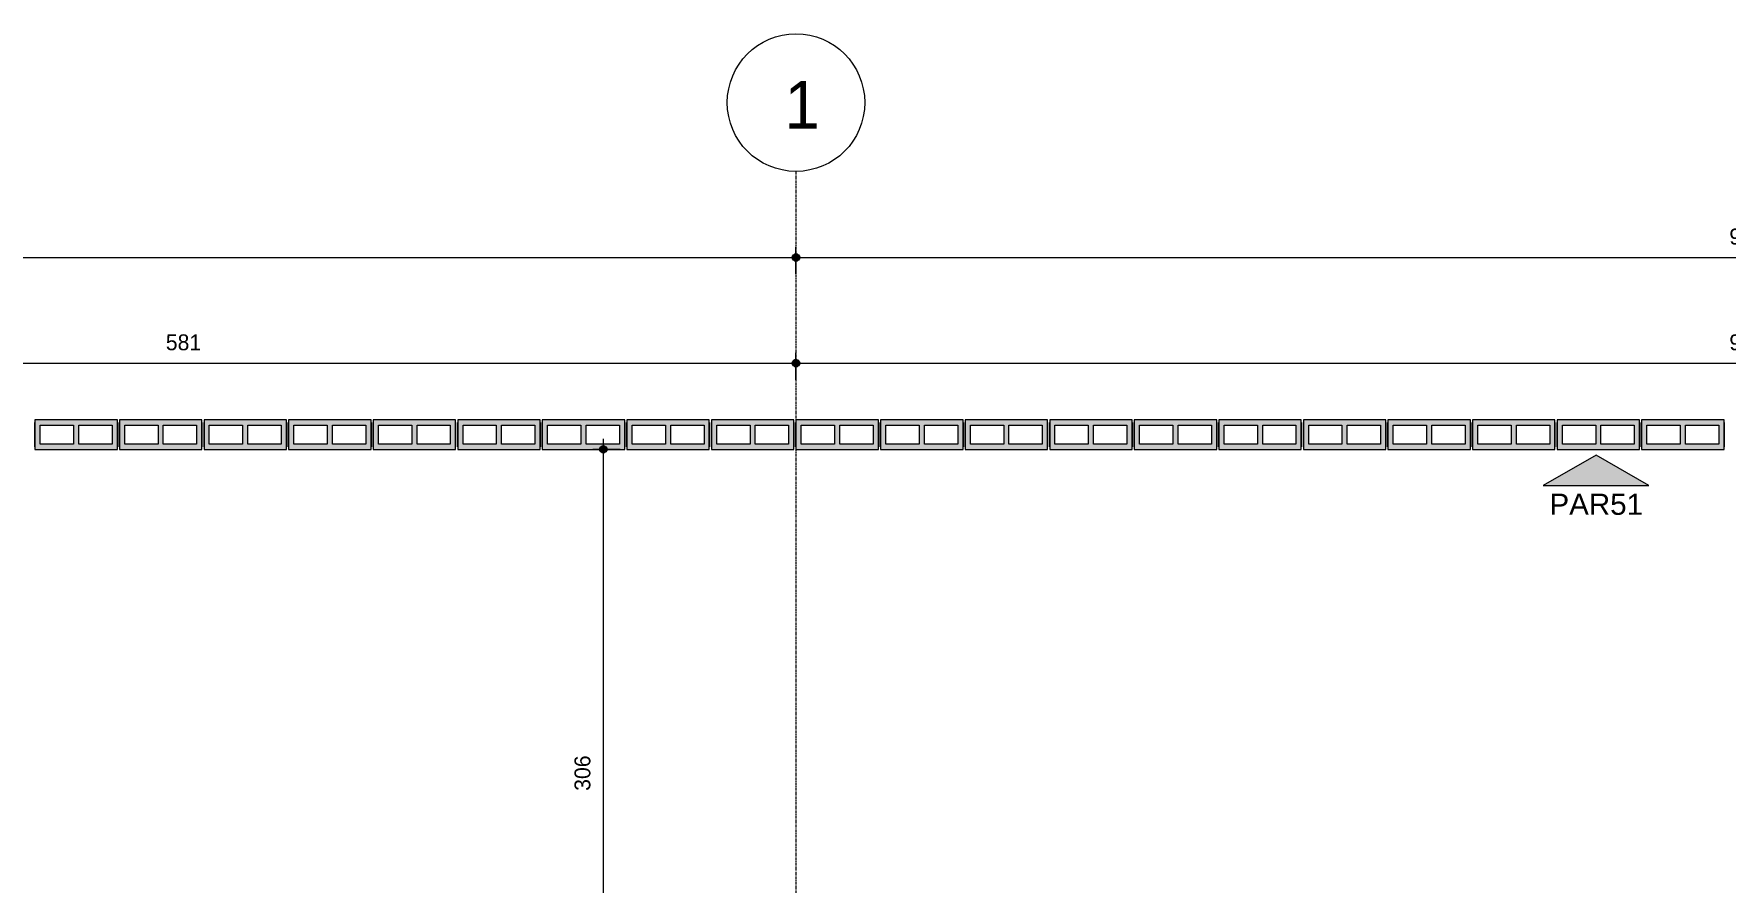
# Model space of a CAD drawing. Header units: centimetres. Extents: x 170 to 14001, y -2277 to 8860.
# Drawn here: x 11630 to 12430, y 586 to 987 of the extents above; entities that cross this region are included whole.
import ezdxf

# ---------------------------------------------------------------- set-up
doc = ezdxf.new("R2010")
doc.units = ezdxf.units.CM
doc.linetypes.add('Linha de eixo', pattern=[2.2225, 1.27, -0.3175, 0.3175, -0.3175])
for name, color, linetype, lineweight, true_color in [('A-ANNO-DIMS-1', 1, 'Continuous', 9, 0xff0000), ('G-ANNO-SYMB-1', 251, 'Continuous', 9, 0x646464), ('S-BEAM-3', 9, 'Continuous', 9, 0xc0c0c0)]:
    doc.layers.add(name, color=color, linetype=linetype, lineweight=lineweight, true_color=true_color)
for name, color, linetype, lineweight in [('A-ANNO-DIMS-50', 7, 'Continuous', 9), ('A-DETL-GENF', 7, 'Continuous', 9), ('G-ANNO-SYMB', 7, 'Continuous', 9), ('S-BEAM', 7, 'Continuous', 9), ('S-BEAM-2', 7, 'Continuous', 13), ('S-GRID-1', 7, 'Linha de eixo', 9), ('S-GRID-IDEN', 7, 'Continuous', 9)]:
    doc.layers.add(name, color=color, linetype=linetype, lineweight=lineweight)
doc.styles.add('Arial', font='arial.ttf', dxfattribs={"height": 10})
doc.styles.add('Bahnschrift_11', font='', dxfattribs={"height": 22.5})
doc.styles.add('Bahnschrift_12', font='', dxfattribs={"height": 7.5})
doc.styles.get('Bahnschrift_11').set_extended_font_data('Bahnschrift')
doc.styles.get('Bahnschrift_12').set_extended_font_data('Bahnschrift')
doc.dimstyles.new('COTA_ACUMULADA', dxfattribs={"dimscale": 30.48, "dimtxt": 8.33133, "dimasz": 0.049213, "dimexe": 0, "dimexo": 0.0625, "dimgap": 0.131234, "dimtad": 0, "dimjust": 2, "dimdec": 0, "dimzin": 0, "dimdsep": 46, "dimtxsty": 'Bahnschrift_12', "dimblk1": 'NONE', "dimblk2": 'OPEN30', "dimsah": 1, "dimcen": 0.09, "dimse1": 1, "dimsd1": 1, "dimazin": 0, "dimtfac": 1, "dimtdec": 4, "dimtix": 1, "dimtmove": 2, "dimatfit": 3, "dimfxl": 0, "dimfxlon": 1, "dimtvp": 1, "dimtolj": 1, "dimtzin": 0, "dimarcsym": 2})
doc.dimstyles.new('Linear_-_2_mm_Arial', dxfattribs={"dimscale": 30.48, "dimtxt": 8.33133, "dimasz": 0.393701, "dimexe": 0.164042, "dimexo": 0.328084, "dimgap": 0.131234, "dimtad": 1, "dimdec": 0, "dimzin": 0, "dimdsep": 46, "dimtxsty": 'Bahnschrift_12', "dimblk1": 'DOTSMALL', "dimblk2": 'DOTSMALL', "dimsah": 1, "dimcen": 0.09, "dimdle": 0.164042, "dimazin": 0, "dimtfac": 1, "dimtdec": 4, "dimtix": 1, "dimtmove": 0, "dimatfit": 3, "dimfxl": 1, "dimtvp": 1, "dimtolj": 1, "dimtzin": 0, "dimarcsym": 2})

# ---------------------------------------------------------------- blocks, each defined once
blk = doc.blocks.new('LEONE - BLOCO 14X39X19 - LEONE - BLOCO 14X39X19-V1-COBERTURA - MODULAÇÃO 2ª FIADA')
at = {"layer": 'S-BEAM-3'}
h = blk.add_hatch(color=256, dxfattribs=at)
h.paths.add_polyline_path([(19.5, -7), (19.5, 7), (-19.5, 7), (-19.5, -7)])
h.paths.add_polyline_path([(1.25, -4.5), (1.25, 4.5), (17, 4.5), (17, -4.5)])
h.paths.add_polyline_path([(-1.25, -4.5), (-17, -4.5), (-17, 4.5), (-1.25, 4.5), (-1.25, -4.16)])
at = {"layer": 'A-DETL-GENF'}
for p, q in [((19.5, 7), (-19.5, 7)), ((-19.5, 7), (-19.5, 0)), ((-19.5, 0), (-19.5, -7)), ((-17, -4.5), (-17, 4.5)), ((-17, 4.5), (-1.25, 4.5)), ((-1.25, 4.5), (-1.25, -4.5)), ((1.25, -4.5), (1.25, 4.5)), ((1.25, 4.5), (17, 4.5)), ((17, 4.5), (17, -4.5)), ((19.5, 0), (19.5, 7)), ((19.5, -7), (19.5, 0)), ((-19.5, -7), (19.5, -7)), ((-1.25, -4.5), (-17, -4.5)), ((17, -4.5), (1.25, -4.5))]:
    blk.add_line(p, q, dxfattribs=at)
at = {"layer": 'S-BEAM-2'}
for p, q in [((-19.5, 7), (-19.5, -7)), ((19.5, 7), (-19.5, 7)), ((-19.5, 7), (-19.5, -7)), ((-19.5, -5.75), (-19.5, 5.75)), ((19.5, -7), (19.5, 7)), ((19.5, -7), (19.5, 7)), ((19.5, 5.75), (19.5, -5.75)), ((-19.5, -7), (19.5, -7))]:
    blk.add_line(p, q, dxfattribs=at)
at = {"layer": 'S-BEAM-3'}
for p, q in [((-17, 4.5), (-1.25, 4.5)), ((-17, -4.5), (-17, 4.5)), ((-1.25, 4.5), (-1.25, -4.5)), ((1.25, 4.5), (17, 4.5)), ((1.25, -4.5), (1.25, 4.5)), ((17, 4.5), (17, -4.5)), ((-1.25, -4.5), (-17, -4.5)), ((17, -4.5), (1.25, -4.5))]:
    blk.add_line(p, q, dxfattribs=at)
blk = doc.blocks.new('LEONE - BLOCO 14X39X19 - LEONE - BLOCO 14X39X19-554799-COBERTURA - MODULAÇÃO 2ª FIADA')
at = {"layer": 'S-BEAM-3'}
h = blk.add_hatch(color=256, dxfattribs=at)
h.paths.add_polyline_path([(-19.5, 7), (-19.5, -7), (19.5, -7), (19.5, 7)])
h.paths.add_polyline_path([(-17, -3.48), (-17, 4.5), (-1.25, 4.5), (-1.25, -4.5), (-17, -4.5)])
h.paths.add_polyline_path([(1.25, -0.98), (1.25, 4.5), (17, 4.5), (17, -4.5), (1.25, -4.5), (1.25, -4.16)])
at = {"layer": 'A-DETL-GENF'}
for p, q in [((19.5, 7), (-19.5, 7)), ((-19.5, 7), (-19.5, 0)), ((-19.5, 0), (-19.5, -7)), ((-17, -4.5), (-17, 4.5)), ((-17, 4.5), (-1.25, 4.5)), ((-1.25, 4.5), (-1.25, -4.5)), ((1.25, -4.5), (1.25, 4.5)), ((1.25, 4.5), (17, 4.5)), ((17, 4.5), (17, -4.5)), ((19.5, 0), (19.5, 7)), ((19.5, -7), (19.5, 0)), ((-19.5, -7), (19.5, -7)), ((-1.25, -4.5), (-17, -4.5)), ((17, -4.5), (1.25, -4.5))]:
    blk.add_line(p, q, dxfattribs=at)
at = {"layer": 'S-BEAM-2'}
for p, q in [((-19.5, 7), (-19.5, -7)), ((19.5, 7), (-19.5, 7)), ((-19.5, 7), (-19.5, -7)), ((-19.5, -5.75), (-19.5, 5.75)), ((19.5, -7), (19.5, 7)), ((19.5, -7), (19.5, 7)), ((19.5, 5.75), (19.5, -5.75)), ((-19.5, -7), (19.5, -7))]:
    blk.add_line(p, q, dxfattribs=at)
at = {"layer": 'S-BEAM-3'}
for p, q in [((-17, 4.5), (-1.25, 4.5)), ((-17, -4.5), (-17, 4.5)), ((-1.25, 4.5), (-1.25, -4.5)), ((1.25, 4.5), (17, 4.5)), ((1.25, -4.5), (1.25, 4.5)), ((17, 4.5), (17, -4.5)), ((-1.25, -4.5), (-17, -4.5)), ((17, -4.5), (1.25, -4.5))]:
    blk.add_line(p, q, dxfattribs=at)
blk = doc.blocks.new('Eixo - M_Cabeça da grade - Círculo-45800-COBERTURA - MODULAÇÃO 2ª FIADA')
at = {"layer": 'S-GRID-IDEN'}
blk.add_circle((0, 0), 0.65, dxfattribs=at)
blk = doc.blocks.new('Elevação - Número de detalhe-142644-COBERTURA - MODULAÇÃO 2ª FIADA')
at = {"layer": 'G-ANNO-SYMB-1'}
blk.add_hatch(color=256, dxfattribs=at).paths.add_polyline_path([(0.5, 0), (-0.5, 0), (0, 0.289)])
at = {"layer": 'G-ANNO-SYMB'}
for p, q in [((0, 0.289), (-0.5, 0)), ((0.5, 0), (0, 0.289)), ((-0.5, 0), (0.5, 0))]:
    blk.add_line(p, q, dxfattribs=at)
blk = doc.blocks.new('DIMBLOCK4-COBERTURA - MODULAÇÃO 2ª FIADA')
at = {"layer": 'A-ANNO-DIMS-50', "lineweight": 35, "true_color": 0xff0000}
h = blk.add_hatch(color=1, dxfattribs=at)
edge = h.paths.add_edge_path()
edge.add_arc((11409.73, 830.95), 1.5, 0, 360)
h = blk.add_hatch(color=1, dxfattribs=at)
edge = h.paths.add_edge_path()
edge.add_arc((11990.73, 830.95), 1.5, 0, 360)
at = {"layer": 'A-ANNO-DIMS-50', "color": 1, "true_color": 0xff0000}
for p, q in [((11409.73, 799.24), (11409.73, 835.95)), ((11990.73, 823.07), (11990.73, 835.95)), ((11409.73, 830.95), (11990.73, 830.95)), ((11409.73, 830.95), (11409.73, 799.24)), ((11990.73, 830.95), (11990.73, 823.07))]:
    blk.add_line(p, q, dxfattribs=at)
at = {"layer": 'A-ANNO-DIMS-50', "color": 1, "lineweight": 35, "true_color": 0xff0000}
for centre in [(11409.73, 830.95), (11990.73, 830.95)]:
    blk.add_circle(centre, 1.5, dxfattribs=at)
at = {"layer": 'A-ANNO-DIMS-50', "color": 0, "insert": (11692.66, 844.59), "char_height": 7.5, "width": 18.1774, "attachment_point": 1, "line_spacing_factor": 1.009858, "style": 'Bahnschrift_12'}
blk.add_mtext('581', dxfattribs=at)
blk = doc.blocks.new('_DotSmall')
at = {"color": 0, "linetype": 'ByBlock', "const_width": 0.5}
blk.add_lwpolyline([(-0.0625, 0, 1), (0.0625, 0, 1)], format="xyb", close=True, dxfattribs=at)
blk = doc.blocks.new('DIMBLOCK5-COBERTURA - MODULAÇÃO 2ª FIADA')
at = {"layer": 'A-ANNO-DIMS-50', "lineweight": 35, "true_color": 0xff0000}
h = blk.add_hatch(color=1, dxfattribs=at)
edge = h.paths.add_edge_path()
edge.add_arc((11990.73, 830.95), 1.5, 0, 360)
h = blk.add_hatch(color=1, dxfattribs=at)
edge = h.paths.add_edge_path()
edge.add_arc((12890.73, 830.95), 1.5, 0, 360)
at = {"layer": 'A-ANNO-DIMS-50', "color": 1, "true_color": 0xff0000}
for p, q in [((11990.73, 823.07), (11990.73, 835.95)), ((12890.73, 823.07), (12890.73, 835.95)), ((11990.73, 830.95), (12890.73, 830.95)), ((11990.73, 830.95), (11990.73, 823.07)), ((12890.73, 830.95), (12890.73, 823.07))]:
    blk.add_line(p, q, dxfattribs=at)
at = {"layer": 'A-ANNO-DIMS-50', "color": 1, "lineweight": 35, "true_color": 0xff0000}
for centre in [(11990.73, 830.95), (12890.73, 830.95)]:
    blk.add_circle(centre, 1.5, dxfattribs=at)
at = {"layer": 'A-ANNO-DIMS-50', "color": 0, "insert": (12432.21, 844.59), "char_height": 7.5, "width": 20.4496, "attachment_point": 1, "line_spacing_factor": 1.009858, "style": 'Bahnschrift_12'}
blk.add_mtext('900', dxfattribs=at)
blk = doc.blocks.new('DIMBLOCK10-COBERTURA - MODULAÇÃO 2ª FIADA')
at = {"layer": 'A-ANNO-DIMS-50', "lineweight": 35, "true_color": 0xff0000}
h = blk.add_hatch(color=1, dxfattribs=at)
edge = h.paths.add_edge_path()
edge.add_arc((11060.73, 880.95), 1.5, 0, 360)
h = blk.add_hatch(color=1, dxfattribs=at)
edge = h.paths.add_edge_path()
edge.add_arc((11990.73, 880.95), 1.5, 0, 360)
at = {"layer": 'A-ANNO-DIMS-50', "color": 1, "true_color": 0xff0000}
for p, q in [((11055.73, 880.95), (11990.73, 880.95)), ((11060.73, 812.99), (11060.73, 885.95)), ((11060.73, 880.95), (11060.73, 812.99)), ((11990.73, 873.07), (11990.73, 885.95)), ((11990.73, 880.95), (11990.73, 873.07))]:
    blk.add_line(p, q, dxfattribs=at)
at = {"layer": 'A-ANNO-DIMS-50', "color": 1, "lineweight": 35, "true_color": 0xff0000}
for centre in [(11060.73, 880.95), (11990.73, 880.95)]:
    blk.add_circle(centre, 1.5, dxfattribs=at)
at = {"layer": 'A-ANNO-DIMS-50', "color": 0, "insert": (11517.34, 894.59), "char_height": 7.5, "width": 20.1467, "attachment_point": 1, "line_spacing_factor": 1.009858, "style": 'Bahnschrift_12'}
blk.add_mtext('930', dxfattribs=at)
blk = doc.blocks.new('DIMBLOCK11-COBERTURA - MODULAÇÃO 2ª FIADA')
at = {"layer": 'A-ANNO-DIMS-50', "lineweight": 35, "true_color": 0xff0000}
h = blk.add_hatch(color=1, dxfattribs=at)
edge = h.paths.add_edge_path()
edge.add_arc((11990.73, 880.95), 1.5, 0, 360)
h = blk.add_hatch(color=1, dxfattribs=at)
edge = h.paths.add_edge_path()
edge.add_arc((12890.73, 880.95), 1.5, 0, 360)
at = {"layer": 'A-ANNO-DIMS-50', "color": 1, "true_color": 0xff0000}
for p, q in [((11990.73, 873.07), (11990.73, 885.95)), ((11990.73, 880.95), (12890.73, 880.95)), ((11990.73, 880.95), (11990.73, 873.07)), ((12890.73, 873.07), (12890.73, 885.95)), ((12890.73, 880.95), (12890.73, 873.07))]:
    blk.add_line(p, q, dxfattribs=at)
at = {"layer": 'A-ANNO-DIMS-50', "color": 1, "lineweight": 35, "true_color": 0xff0000}
for centre in [(11990.73, 880.95), (12890.73, 880.95)]:
    blk.add_circle(centre, 1.5, dxfattribs=at)
at = {"layer": 'A-ANNO-DIMS-50', "color": 0, "insert": (12432.21, 894.59), "char_height": 7.5, "width": 20.4496, "attachment_point": 1, "line_spacing_factor": 1.009858, "style": 'Bahnschrift_12'}
blk.add_mtext('900', dxfattribs=at)
blk = doc.blocks.new('DIMBLOCK87-COBERTURA - MODULAÇÃO 2ª FIADA')
at = {"layer": 'A-ANNO-DIMS-50', "lineweight": 35, "true_color": 0xff0000}
h = blk.add_hatch(color=1, dxfattribs=at)
edge = h.paths.add_edge_path()
edge.add_arc((11899.61, 790.24), 1.5, 0, 360)
h = blk.add_hatch(color=1, dxfattribs=at)
edge = h.paths.add_edge_path()
edge.add_arc((11899.61, 484.24), 1.5, 0, 360)
at = {"layer": 'A-ANNO-DIMS-50', "color": 1, "true_color": 0xff0000}
for p, q in [((11899.61, 484.24), (11899.61, 795.24)), ((11907.49, 790.24), (11894.61, 790.24)), ((11899.61, 790.24), (11907.49, 790.24)), ((11907.49, 484.24), (11894.61, 484.24)), ((11899.61, 484.24), (11907.49, 484.24))]:
    blk.add_line(p, q, dxfattribs=at)
at = {"layer": 'A-ANNO-DIMS-50', "color": 1, "lineweight": 35, "true_color": 0xff0000}
for centre in [(11899.61, 790.24), (11899.61, 484.24)]:
    blk.add_circle(centre, 1.5, dxfattribs=at)
at = {"layer": 'A-ANNO-DIMS-50', "color": 0, "insert": (11885.97, 628.85), "char_height": 7.5, "width": 20.1467, "attachment_point": 1, "rotation": 90, "line_spacing_factor": 1.009858, "style": 'Bahnschrift_12'}
blk.add_mtext('306', dxfattribs=at)
blk = doc.blocks.new('DIMBLOCK135-COBERTURA - MODULAÇÃO 2ª FIADA')
at = {"layer": 'A-ANNO-DIMS-50', "color": 1, "true_color": 0xff0000}
for p, q in [((11409.73, 625.02), (11424.73, 629.04)), ((11409.73, 625.02), (11424.73, 621.01)), ((11437.75, 625.02), (11409.73, 625.02)), ((11409.73, 625.02), (11409.73, 625.02)), ((11409.73, 625.02), (11409.73, 625.02))]:
    blk.add_line(p, q, dxfattribs=at)
at = {"layer": 'A-ANNO-DIMS-50', "color": 0, "insert": (11410.23, 638.67), "char_height": 7.5, "width": 18.1774, "attachment_point": 1, "line_spacing_factor": 1.009858, "style": 'Bahnschrift_12'}
blk.add_mtext('581', dxfattribs=at)
blk = doc.blocks.new('_None')
blk = doc.blocks.new('_Open30')
at = {"color": 0, "linetype": 'ByBlock', "lineweight": -2}
for p, q in [((-1, 0.27), (0, 0)), ((0, 0), (-1, -0.27)), ((0, 0), (-1, 0))]:
    blk.add_line(p, q, dxfattribs=at)
blk = doc.blocks.new('DIMBLOCK136-COBERTURA - MODULAÇÃO 2ª FIADA')
at = {"layer": 'A-ANNO-DIMS-50', "color": 1, "true_color": 0xff0000}
for p, q in [((11074.73, 625.02), (11089.73, 629.04)), ((11074.73, 625.02), (11089.73, 621.01)), ((11124.73, 625.02), (11074.73, 625.02)), ((11074.73, 625.02), (11074.73, 625.02)), ((11074.73, 625.02), (11074.73, 625.02))]:
    blk.add_line(p, q, dxfattribs=at)
at = {"layer": 'A-ANNO-DIMS-50', "color": 0, "insert": (11075.23, 638.67), "char_height": 7.5, "width": 17.2686, "attachment_point": 1, "line_spacing_factor": 1.009858, "style": 'Bahnschrift_12'}
blk.add_mtext('916', dxfattribs=at)

msp = doc.modelspace()

# ---------------------------------------------------------------- linework, layer by layer
at = {"layer": 'S-GRID-1'}
msp.add_line((11990.73, 921.64), (11990.73, -623.1), dxfattribs=at)

# ---------------------------------------------------------------- block references
at = {"layer": 'G-ANNO-SYMB', "xscale": 49.99999999999998, "yscale": 49.99999999999998, "zscale": 49.99999999999998}
msp.add_blockref('Elevação - Número de detalhe-142644-COBERTURA - MODULAÇÃO 2ª FIADA', (12369.2, 773.09), dxfattribs=at)
at = {"layer": 'S-BEAM'}
for name, p in [('LEONE - BLOCO 14X39X19 - LEONE - BLOCO 14X39X19-V1-COBERTURA - MODULAÇÃO 2ª FIADA', (11650.23, 797.24)), ('LEONE - BLOCO 14X39X19 - LEONE - BLOCO 14X39X19-554799-COBERTURA - MODULAÇÃO 2ª FIADA', (11690.23, 797.24)), ('LEONE - BLOCO 14X39X19 - LEONE - BLOCO 14X39X19-554799-COBERTURA - MODULAÇÃO 2ª FIADA', (11730.23, 797.24)), ('LEONE - BLOCO 14X39X19 - LEONE - BLOCO 14X39X19-554799-COBERTURA - MODULAÇÃO 2ª FIADA', (11770.23, 797.24)), ('LEONE - BLOCO 14X39X19 - LEONE - BLOCO 14X39X19-554799-COBERTURA - MODULAÇÃO 2ª FIADA', (11810.23, 797.24)), ('LEONE - BLOCO 14X39X19 - LEONE - BLOCO 14X39X19-554799-COBERTURA - MODULAÇÃO 2ª FIADA', (11850.23, 797.24)), ('LEONE - BLOCO 14X39X19 - LEONE - BLOCO 14X39X19-554799-COBERTURA - MODULAÇÃO 2ª FIADA', (11890.23, 797.24)), ('LEONE - BLOCO 14X39X19 - LEONE - BLOCO 14X39X19-554799-COBERTURA - MODULAÇÃO 2ª FIADA', (11930.23, 797.24)), ('LEONE - BLOCO 14X39X19 - LEONE - BLOCO 14X39X19-554799-COBERTURA - MODULAÇÃO 2ª FIADA', (11970.23, 797.24)), ('LEONE - BLOCO 14X39X19 - LEONE - BLOCO 14X39X19-554799-COBERTURA - MODULAÇÃO 2ª FIADA', (12010.23, 797.24)), ('LEONE - BLOCO 14X39X19 - LEONE - BLOCO 14X39X19-554799-COBERTURA - MODULAÇÃO 2ª FIADA', (12050.23, 797.24)), ('LEONE - BLOCO 14X39X19 - LEONE - BLOCO 14X39X19-554799-COBERTURA - MODULAÇÃO 2ª FIADA', (12090.23, 797.24)), ('LEONE - BLOCO 14X39X19 - LEONE - BLOCO 14X39X19-554799-COBERTURA - MODULAÇÃO 2ª FIADA', (12130.23, 797.24)), ('LEONE - BLOCO 14X39X19 - LEONE - BLOCO 14X39X19-554799-COBERTURA - MODULAÇÃO 2ª FIADA', (12170.23, 797.24)), ('LEONE - BLOCO 14X39X19 - LEONE - BLOCO 14X39X19-554799-COBERTURA - MODULAÇÃO 2ª FIADA', (12210.23, 797.24)), ('LEONE - BLOCO 14X39X19 - LEONE - BLOCO 14X39X19-554799-COBERTURA - MODULAÇÃO 2ª FIADA', (12250.23, 797.24)), ('LEONE - BLOCO 14X39X19 - LEONE - BLOCO 14X39X19-554799-COBERTURA - MODULAÇÃO 2ª FIADA', (12290.23, 797.24)), ('LEONE - BLOCO 14X39X19 - LEONE - BLOCO 14X39X19-554799-COBERTURA - MODULAÇÃO 2ª FIADA', (12330.23, 797.24)), ('LEONE - BLOCO 14X39X19 - LEONE - BLOCO 14X39X19-554799-COBERTURA - MODULAÇÃO 2ª FIADA', (12370.23, 797.24)), ('LEONE - BLOCO 14X39X19 - LEONE - BLOCO 14X39X19-554799-COBERTURA - MODULAÇÃO 2ª FIADA', (12410.23, 797.24))]:
    msp.add_blockref(name, p, dxfattribs=at)
at = {"layer": 'S-GRID-IDEN', "xscale": 49.99999999999998, "yscale": 49.99999999999998, "zscale": 49.99999999999998, "rotation": 180}
msp.add_blockref('Eixo - M_Cabeça da grade - Círculo-45800-COBERTURA - MODULAÇÃO 2ª FIADA', (11990.73, 954.14), dxfattribs=at)

# ---------------------------------------------------------------- texts
at = {"layer": 'G-ANNO-SYMB', "insert": (12347.12, 769.31), "char_height": 10, "width": 54.9156, "attachment_point": 1, "style": 'Arial'}
msp.add_mtext('PAR51', dxfattribs=at)

# ---------------------------------------------------------------- dimensions: what is measured, and where the dimension line sits
at = {"layer": 'A-ANNO-DIMS-1'}
for base, p1, p2, override, picture, middle in [((11990.73, 880.95), (11060.73, 802.99), (11990.73, 883.07), {"dimpost": '<>', "dimfxl": 933.440845}, 'DIMBLOCK10-COBERTURA - MODULAÇÃO 2ª FIADA', (11525.73, 888.78)), ((12890.73, 880.95), (11990.73, 883.07), (12890.73, 883.07), {"dimpost": '<>', "dimfxl": 900}, 'DIMBLOCK11-COBERTURA - MODULAÇÃO 2ª FIADA', (12440.73, 888.78)), ((11990.73, 830.95), (11409.73, 789.24), (11990.73, 833.07), {"dimpost": '<>', "dimfxl": 582.65043}, 'DIMBLOCK4-COBERTURA - MODULAÇÃO 2ª FIADA', (11700.23, 838.77)), ((12890.73, 830.95), (11990.73, 833.07), (12890.73, 833.07), {"dimpost": '<>', "dimfxl": 900}, 'DIMBLOCK5-COBERTURA - MODULAÇÃO 2ª FIADA', (12440.73, 838.78))]:
    dim = msp.add_linear_dim(base=base, p1=p1, p2=p2, dimstyle='Linear_-_2_mm_Arial', override=override, dxfattribs=at)
    dim.commit()
    dim.dimension.update_dxf_attribs({"geometry": picture, "text_midpoint": middle})
dim = msp.add_linear_dim(base=(11899.61, 790.24), p1=(11897.49, 484.24), p2=(11897.49, 790.24), angle=90, dimstyle='Linear_-_2_mm_Arial', override={"dimpost": '<>', "dimfxl": 306}, dxfattribs=at)
dim.commit()
dim.dimension.update_dxf_attribs({"geometry": 'DIMBLOCK87-COBERTURA - MODULAÇÃO 2ª FIADA', "text_midpoint": (11891.78, 637.24)})
for base, p2, override, picture, middle in [((11074.73, 625.02), (11074.73, 625.02), {"dimpost": '<>', "dimfxl": 916}, 'DIMBLOCK136-COBERTURA - MODULAÇÃO 2ª FIADA', (11083.87, 633.67)), ((11409.73, 625.02), (11409.73, 625.02), {"dimpost": '<>', "dimfxl": 581}, 'DIMBLOCK135-COBERTURA - MODULAÇÃO 2ª FIADA', (11419.32, 633.67))]:
    dim = msp.add_linear_dim(base=base, p1=(11990.73, 625.02), p2=p2, dimstyle='COTA_ACUMULADA', override=override, dxfattribs=at)
    dim.commit()
    dim.dimension.update_dxf_attribs({"geometry": picture, "text_midpoint": middle, "dimtype": 160})

# ---------------------------------------------------------------- next in the draw order: texts
at = {"layer": 'S-GRID-IDEN', "insert": (11985.29, 964.37), "char_height": 22.5, "width": 12.827, "attachment_point": 1, "style": 'Bahnschrift_11', "bg_fill": 3, "box_fill_scale": 1.25, "bg_fill_color": 9, "bg_fill_true_color": 13158600, "bg_fill_transparency": 0}
msp.add_mtext('1', dxfattribs=at)

doc.saveas('drawing.dxf')
